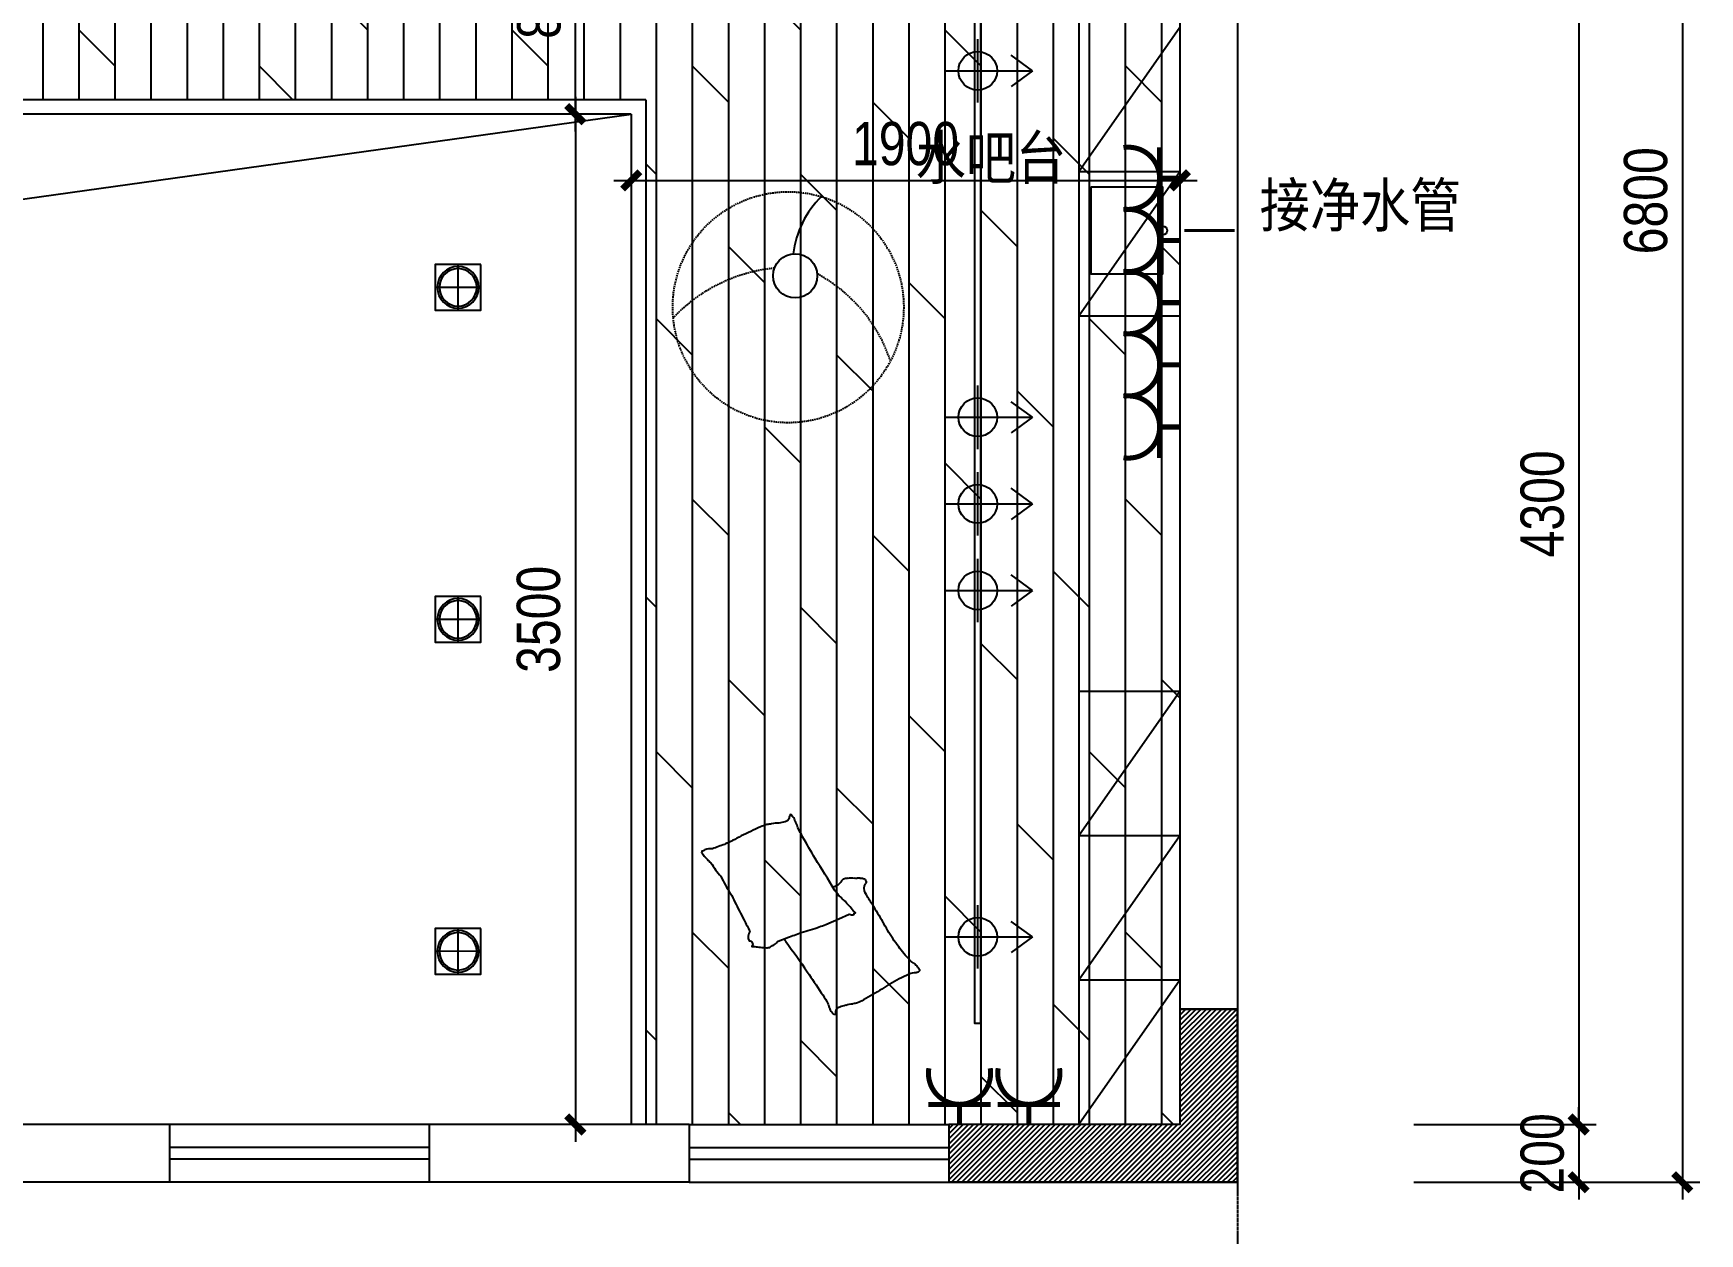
# Model space of a CAD drawing. Extents: x 160245 to 405305, y -111140 to 232735.
# Drawn here: x 276842 to 282613, y 45831 to 49989 of the extents above; entities that cross this region are included whole.
import ezdxf

# ---------------------------------------------------------------- set-up
doc = ezdxf.new("R2010")
doc.units = 0
doc.header["$LTSCALE"] = 10
doc.header["$MEASUREMENT"] = 0
doc.linetypes.add('( Dashed )', pattern=[0.75, 0.5, -0.25])
doc.linetypes.add('HIDDEN', pattern=[0.375, 0.25, -0.125])
doc.layers.get('Defpoints').update_dxf_attribs({"color": 229})
for name, color, linetype in [('C-Light 灯具', 107, 'Continuous'), ('P-floorpat地面', 8, 'Continuous'), ('P-Furniture 家具', 153, 'Continuous'), ('P-Make furniture 固定制作', 154, 'Continuous'), ('P-New Wall Size 隔墙尺寸', 8, 'Continuous'), ('P-O wall 原始墙体', 245, 'Continuous'), ('P-o 原建筑尺寸', 8, 'Continuous'), ('P-Stair 楼梯（原建筑设备）', 159, 'Continuous'), ('P-Text  平面文字', 9, 'Continuous'), ('P-window 窗', 107, 'Continuous'), ('Z-给排水', 6, 'Continuous'), ('插座说明', 2, 'Continuous')]:
    doc.layers.add(name, color=color, linetype=linetype)
doc.styles.add('PDC DIM', font='PMingLiU-ExtB.ttf', dxfattribs={"width": 0.85})
doc.dimstyles.new('PDC-A2', dxfattribs={"dimscale": 0, "dimtxt": 2.5, "dimasz": 1, "dimexe": 1, "dimexo": 1, "dimgap": 0.7, "dimtad": 1, "dimdec": 0, "dimtxsty": 'PDC DIM', "dimblk": 'ARCHTICK', "dimcen": 1, "dimdle": 1, "dimclrd": 8, "dimclre": 8, "dimclrt": 9, "dimadec": 0, "dimazin": 0, "dimtfac": 1, "dimtdec": 0, "dimtix": 1, "dimtmove": 2, "dimatfit": 3, "dimldrblk": 'PDC A2 T R', "dimfxl": 10, "dimfxlon": 1, "dimarcsym": 0})
pattern_1 = [(45, (62097.172, 4e-12), (-8.83883476, 8.83883476), [])]

# ---------------------------------------------------------------- blocks, each defined once
blk = doc.blocks.new('_ArchTick')
at = {"color": 0, "linetype": 'ByBlock', "const_width": 0.4}
blk.add_lwpolyline([(-0.5, -0.5), (0.5, 0.5)], dxfattribs=at)
blk = doc.blocks.new('*D1340')
at = {"layer": 'Defpoints', "color": 0, "transparency": 16777216}
for p in [(281563.6, 50509.4), (281563.6, 46209.4), (282194.4, 46209.4)]:
    blk.add_point(p, dxfattribs=at)
at = {"layer": 'P-o 原建筑尺寸', "color": 8, "lineweight": -2, "transparency": 16777216}
for p, q in [((282194.4, 50569.4), (282194.4, 46149.4)), ((281623.6, 50509.4), (282254.4, 50509.4)), ((281623.6, 46209.4), (282254.4, 46209.4))]:
    blk.add_line(p, q, dxfattribs=at)
at = {"layer": 'P-o 原建筑尺寸', "color": 8, "lineweight": -2, "transparency": 16777216, "xscale": 60, "yscale": 60, "zscale": 60}
for p, rotation in [((282194.4, 50509.4), 90), ((282194.4, 46209.4), 270)]:
    blk.add_blockref('_ArchTick', p, dxfattribs=dict(at, rotation=rotation))
at = {"layer": 'P-o 原建筑尺寸', "color": 9, "transparency": 16777216, "insert": (282068.9, 48359.4), "char_height": 150, "attachment_point": 5, "rotation": 90, "style": 'PDC DIM'}
blk.add_mtext('4300', dxfattribs=at)
blk = doc.blocks.new('PDC A2 T R')
at = {"color": 0, "linetype": 'ByBlock'}
blk.add_line((0, 0), (-2, 0), dxfattribs=at)
for points in [[(-2.147, 0.886), (-1.491, 1.345), (-0.6, 0), (0, 0)], [(-2.147, -0.886), (-1.491, -1.345), (-0.6, 0), (0, 0)]]:
    blk.add_solid(points, dxfattribs=at)
blk = doc.blocks.new('*D1341')
at = {"layer": 'Defpoints', "color": 0, "transparency": 16777216}
for p in [(281563.6, 46209.4), (281563.6, 46009.4), (282194.4, 46009.4)]:
    blk.add_point(p, dxfattribs=at)
at = {"layer": 'P-o 原建筑尺寸', "color": 8, "lineweight": -2, "transparency": 16777216}
for p, q in [((282194.4, 46209.4), (282194.4, 46269.4)), ((281623.6, 46209.4), (282254.4, 46209.4)), ((282194.4, 46209.4), (282194.4, 46009.4)), ((281623.6, 46009.4), (282254.4, 46009.4)), ((282194.4, 46009.4), (282194.4, 45949.4))]:
    blk.add_line(p, q, dxfattribs=at)
at = {"layer": 'P-o 原建筑尺寸', "color": 8, "lineweight": -2, "transparency": 16777216, "xscale": 60, "yscale": 60, "zscale": 60}
for p, rotation in [((282194.4, 46209.4), 270), ((282194.4, 46009.4), 90)]:
    blk.add_blockref('_ArchTick', p, dxfattribs=dict(at, rotation=rotation))
at = {"layer": 'P-o 原建筑尺寸', "color": 9, "transparency": 16777216, "insert": (282068.9, 46109.4), "char_height": 150, "attachment_point": 5, "rotation": 90, "style": 'PDC DIM'}
blk.add_mtext('200', dxfattribs=at)
blk = doc.blocks.new('*D1342')
at = {"layer": 'Defpoints', "color": 0, "transparency": 16777216}
for p in [(281466.2, 52809.4), (281466.2, 46009.4), (282553.5, 46009.4)]:
    blk.add_point(p, dxfattribs=at)
at = {"layer": 'P-o 原建筑尺寸', "color": 8, "lineweight": -2, "transparency": 16777216}
for p, q in [((282553.5, 52869.4), (282553.5, 45949.4)), ((281953.5, 52809.4), (282613.5, 52809.4)), ((281953.5, 46009.4), (282613.5, 46009.4))]:
    blk.add_line(p, q, dxfattribs=at)
at = {"layer": 'P-o 原建筑尺寸', "color": 8, "lineweight": -2, "transparency": 16777216, "xscale": 60, "yscale": 60, "zscale": 60}
for p, rotation in [((282553.5, 52809.4), 90), ((282553.5, 46009.4), 270)]:
    blk.add_blockref('_ArchTick', p, dxfattribs=dict(at, rotation=rotation))
at = {"layer": 'P-o 原建筑尺寸', "color": 9, "transparency": 16777216, "insert": (282427, 49409.4), "char_height": 150, "attachment_point": 5, "rotation": 90, "style": 'PDC DIM'}
blk.add_mtext('6800', dxfattribs=at)
blk = doc.blocks.new('*D2157')
at = {"layer": 'Defpoints', "color": 0, "transparency": 16777216}
for p in [(279212.8, 50509.4), (280112.8, 0), (279212.8, -356.6)]:
    blk.add_point(p, dxfattribs=at)
at = {"layer": 'P-New Wall Size 隔墙尺寸', "color": 8, "lineweight": -2, "transparency": 16777216}
for p, q in [((279212.8, 243.4), (279212.8, -416.6)), ((280112.8, -60), (280112.8, -416.6)), ((280172.8, -356.6), (279152.8, -356.6))]:
    blk.add_line(p, q, dxfattribs=at)
at = {"layer": 'P-New Wall Size 隔墙尺寸', "color": 8, "lineweight": -2, "transparency": 16777216, "xscale": 59.99999999999999, "yscale": 59.99999999999999, "zscale": 59.99999999999999, "rotation": 180}
blk.add_blockref('_ArchTick', (279212.8, -356.6), dxfattribs=at)
at = {"layer": 'P-New Wall Size 隔墙尺寸', "color": 8, "lineweight": -2, "transparency": 16777216, "xscale": 59.99999999999999, "yscale": 59.99999999999999, "zscale": 59.99999999999999}
blk.add_blockref('_ArchTick', (280112.8, -356.6), dxfattribs=at)
at = {"layer": 'P-New Wall Size 隔墙尺寸', "color": 9, "transparency": 16777216, "insert": (279662.8, -230.1), "char_height": 150, "attachment_point": 5, "style": 'PDC DIM'}
blk.add_mtext('900', dxfattribs=at)
blk = doc.blocks.new('*D2165')
at = {"layer": 'Defpoints', "color": 0, "transparency": 16777216}
for p in [(278719.1, 50509.4), (278912.8, 50509.4), (278912.8, 49709.4)]:
    blk.add_point(p, dxfattribs=at)
at = {"layer": 'P-New Wall Size 隔墙尺寸', "color": 8, "lineweight": -2, "transparency": 16777216}
for p, q in [((278719.1, 49649.4), (278719.1, 50569.4)), ((278852.8, 50509.4), (278659.1, 50509.4)), ((278852.8, 49709.4), (278659.1, 49709.4))]:
    blk.add_line(p, q, dxfattribs=at)
at = {"layer": 'P-New Wall Size 隔墙尺寸', "color": 8, "lineweight": -2, "transparency": 16777216, "xscale": 59.99999999999999, "yscale": 59.99999999999999, "zscale": 59.99999999999999}
for p, rotation in [((278719.1, 50509.4), 90), ((278719.1, 49709.4), 270)]:
    blk.add_blockref('_ArchTick', p, dxfattribs=dict(at, rotation=rotation))
at = {"layer": 'P-New Wall Size 隔墙尺寸', "color": 9, "transparency": 16777216, "insert": (278593.6, 50109.4), "char_height": 150, "attachment_point": 5, "rotation": 90, "style": 'PDC DIM'}
blk.add_mtext('800', dxfattribs=at)
blk = doc.blocks.new('*D2166')
at = {"layer": 'Defpoints', "color": 0, "transparency": 16777216}
for p in [(278912.8, 49709.4), (278719.1, 46209.4), (278912.8, 46209.4)]:
    blk.add_point(p, dxfattribs=at)
at = {"layer": 'P-New Wall Size 隔墙尺寸', "color": 8, "lineweight": -2, "transparency": 16777216}
for p, q in [((278719.1, 49769.4), (278719.1, 46149.4)), ((278852.8, 49709.4), (278659.1, 49709.4)), ((278852.8, 46209.4), (278659.1, 46209.4))]:
    blk.add_line(p, q, dxfattribs=at)
at = {"layer": 'P-New Wall Size 隔墙尺寸', "color": 8, "lineweight": -2, "transparency": 16777216, "xscale": 59.99999999999999, "yscale": 59.99999999999999, "zscale": 59.99999999999999}
for p, rotation in [((278719.1, 49709.4), 90), ((278719.1, 46209.4), 270)]:
    blk.add_blockref('_ArchTick', p, dxfattribs=dict(at, rotation=rotation))
at = {"layer": 'P-New Wall Size 隔墙尺寸', "color": 9, "transparency": 16777216, "insert": (278592.2, 47959.4), "char_height": 150, "attachment_point": 5, "rotation": 90, "style": 'PDC DIM'}
blk.add_mtext('3500', dxfattribs=at)
blk = doc.blocks.new('*D2167')
at = {"layer": 'Defpoints', "color": 0, "transparency": 16777216}
for p in [(278912.8, 49709.4), (280812.8, 49709.4), (280812.8, 49480)]:
    blk.add_point(p, dxfattribs=at)
at = {"layer": 'P-New Wall Size 隔墙尺寸', "color": 8, "lineweight": -2, "transparency": 16777216}
for p, q in [((278912.8, 49649.4), (278912.8, 49420)), ((280812.8, 49649.4), (280812.8, 49420)), ((278852.8, 49480), (280872.8, 49480))]:
    blk.add_line(p, q, dxfattribs=at)
at = {"layer": 'P-New Wall Size 隔墙尺寸', "color": 8, "lineweight": -2, "transparency": 16777216, "xscale": 59.99999999999999, "yscale": 59.99999999999999, "zscale": 59.99999999999999, "rotation": 180}
blk.add_blockref('_ArchTick', (278912.8, 49480), dxfattribs=at)
at = {"layer": 'P-New Wall Size 隔墙尺寸', "color": 8, "lineweight": -2, "transparency": 16777216, "xscale": 59.99999999999999, "yscale": 59.99999999999999, "zscale": 59.99999999999999}
blk.add_blockref('_ArchTick', (280812.8, 49480), dxfattribs=at)
at = {"layer": 'P-New Wall Size 隔墙尺寸', "color": 9, "transparency": 16777216, "insert": (279862.8, 49606.5), "char_height": 150, "attachment_point": 5, "style": 'PDC DIM'}
blk.add_mtext('1900', dxfattribs=at)
blk = doc.blocks.new('43')
for p, q in [((4141.589, 144.281), (4141.589, 147.61)), ((4142.811, 145.504), (4140.367, 145.504))]:
    blk.add_line(p, q)
for points in [[(4141.589, 147.61), (4140.99, 146.796)], [(4141.589, 147.61), (4142.188, 146.796)]]:
    blk.add_lwpolyline(points)
blk.add_circle((4141.589, 145.504), 0.744)
blk = doc.blocks.new('ceiling light100')
for p, q in [((0, -26.4), (0, 26.4)), ((-26.4, 0), (26.4, 0))]:
    blk.add_line(p, q)
blk.add_lwpolyline([(-26.4, 26.4), (26.4, 26.4), (26.4, -26.4), (-26.4, -26.4)], close=True)
for radius in [24, 21.6]:
    blk.add_circle((0, 0), radius)
blk = doc.blocks.new('ccc')
at = {"const_width": 15}
for points in [[(382762, 218738.5), (382762, 218798.5)], [(382854.5, 218738.5), (382669.5, 218738.5)]]:
    blk.add_lwpolyline(points, dxfattribs=at)
blk.add_lwpolyline([(382670.7, 218631, -0.040743), (382669.5, 218646, -1), (382854.5, 218646, -0.040743), (382853.2, 218631, -0.040743)], format="xyb", dxfattribs=at)

msp = doc.modelspace()

# ---------------------------------------------------------------- hatches: boundary and pattern name
at = {"layer": 'P-floorpat地面'}
h = msp.add_hatch(dxfattribs=at)
h.set_pattern_fill('DOLMIT', color=250, scale=500, angle=90)
h.set_pattern_definition([(90, (0, 0), (-125, 8e-15), []), (135, (0, 0), (-250, -250), [176.7767, -353.55384])])
h.paths.add_polyline_path([(275512.8, 50709.4), (275612.8, 50709.4), (275612.8, 51609.4), (275512.8, 51609.4), (275512.8, 52609.4), (275412.8, 52609.4), (273212.8, 52612.1), (273212.8, 51409.4), (273212.8, 50509.4), (273212.8, 49709.4), (275512.8, 49709.4)])
h.paths.add_polyline_path([(280812.8, 50509.4), (280012.8, 50509.4), (279212.8, 50509.4), (279112.8, 50509.4), (278212.8, 50509.4), (277062.8, 50509.4), (277062.8, 50709.4), (277182.8, 50709.4), (277182.8, 51509.4), (277062.8, 51509.4), (277062.8, 52709.4), (276742.8, 52709.4), (276742.8, 53509.4), (275612.8, 53509.4), (275612.8, 52609.4), (275612.8, 49759.4), (278962.8, 49759.4), (278962.8, 46209.4), (279112.8, 46209.4), (280012.8, 46209.4), (280812.8, 46209.4), (280812.8, 46609.4)])
at = {"layer": 'P-O wall 原始墙体'}
h = msp.add_hatch(dxfattribs=at)
h.set_pattern_fill('ANSI31', color=256, scale=100, style=0)
h.set_pattern_definition(pattern_1)
h.paths.add_polyline_path([(281012.8, 46609.4), (281012.8, 46009.4), (280812.8, 46209.4), (280812.8, 46609.4)])
h = msp.add_hatch(dxfattribs=at)
h.set_pattern_fill('ANSI31', color=256, scale=100, style=0)
h.set_pattern_definition(pattern_1)
h.paths.add_polyline_path([(280812.8, 46209.4), (281012.8, 46009.4), (280012.8, 46009.4), (280012.8, 46209.4)])

# ---------------------------------------------------------------- linework, layer by layer
at = {"layer": 'C-Light 灯具'}
msp.add_lwpolyline([(280102.8, 50159.4), (280122.8, 50159.4), (280122.8, 46559.4), (280102.8, 46559.4)], close=True, dxfattribs=at)
at = {"layer": 'P-Furniture 家具'}
msp.add_lwpolyline([(280504.4, 49456.1), (280504.4, 49156.1), (280754.4, 49156.1), (280754.4, 49456.1)], close=True, dxfattribs=at)
at = {"layer": 'P-Furniture 家具', "color": 8}
msp.add_lwpolyline([(279193.9, 47164.5, 0.101392), (279167.9, 47161.2, -0.223768), (279156.9, 47156.8, -0.25558), (279156.5, 47152.1, -0.081563), (279164.5, 47138.9, -0.071805), (279176.4, 47127.6, 0.069985), (279188.6, 47116, 0.03546), (279222.7, 47069.4, 0.029432), (279256.8, 47009.9, 0.001554), (279271.9, 46979.8, -0.00152), (279287.4, 46949, -0.004735), (279303.6, 46917.5, 0.00382), (279323.9, 46878.4, 0.296001), (279320.9, 46845.7, -0.649774), (279330.7, 46826.5, -0.02319), (279336.4, 46826.1, 0.0288), (279341.1, 46825.8, 0.005727), (279349, 46824.7, -0.004358), (279359.3, 46823.3, -0.027528), (279380.7, 46821.6, -0.046214), (279393.1, 46822.5, -0.194121), (279404.5, 46830.1, 0.133719), (279419, 46842.9, 0.011505), (279454.4, 46857.6, 0.008882), (279501.3, 46874.5, 0.012426), (279563.7, 46893.8, -0.033612), (279586.3, 46901.9), (279632, 46922.5), (279667.4, 46938.3, 0.224341), (279684.9, 46937.6, -0.722772), (279689.6, 46942.9, -0.103513), (279687.1, 46945.5, 0.053465), (279681.8, 46950.1, 0.030109), (279667.2, 46967.1, -0.031436), (279653.1, 46983.4, -0.05324), (279642.2, 46992.9, 0.05518), (279631.6, 47002.2, 0.056271), (279616.3, 47021.7, 0.0108), (279549.8, 47130.5, 0.00456), (279506.4, 47205.9, 0.01125), (279489.8, 47236.8, 0.069394), (279483, 47255.5, -0.079756), (279476.7, 47271.7, -0.106399), (279467.7, 47282.6, -0.328642), (279463, 47283.3, -0.299547), (279460.9, 47278.1, 0.189917), (279459.8, 47269.5, 0.033518), (279454.8, 47262.9, 0.075627), (279451.8, 47260.6, 0.053489), (279445.3, 47258.1, 0.017838), (279424.4, 47253.6, 0.038394), (279398.7, 47251.2, -0.059529), (279382.3, 47248.9, -0.035943), (279360.1, 47241.1, -0.011245), (279293.3, 47209.1, -0.006203), (279263.7, 47193.4, 0.010783), (279246.6, 47184.6, 0.019485), (279236, 47180, 0.005062)], format="xyb", close=True, dxfattribs=at)
at = {"layer": 'P-Furniture 家具', "color": 8, "linetype": '( Dashed )'}
msp.add_circle((279456.4, 49040.5), 400, dxfattribs=at)
at = {"layer": 'P-Furniture 家具'}
msp.add_circle((280754.4, 49306.1), 15, dxfattribs=at)
at = {"layer": 'P-Furniture 家具', "color": 8}
msp.add_circle((279480.4, 49149.6), 76.4, dxfattribs=at)
msp.add_arc((279808.9, 49183.4), 338.1, 134.68613, 172.80632, dxfattribs=at)
at = {"layer": 'P-Furniture 家具', "color": 8, "linetype": '( Dashed )'}
for centre, radius, start, end in [((279466, 48614.9), 564, 95.83349, 136.33288), ((279303.8, 48685.8), 534.2, 18.43068, 61.77214)]:
    msp.add_arc(centre, radius, start, end, dxfattribs=at)
at = {"layer": 'P-Furniture 家具', "color": 8, "extrusion": (0, 0, -1)}
for centre, major_axis, ratio, start_param, end_param in [((279602.8, 47074.5), (33.8, -28.1), 0.833333, -0.217207, 0.314514), ((279659.7, 47042.6), (16.7, -13.9), 0.833333, 2.924385, 3.691331), ((279679.6, 46996.3), (57.2, -47.5), 0.833333, 3.691331, 3.876056), ((279708.4, 46874.6), (160.7, -133.5), 0.833333, 3.876056, 3.98614), ((279756.2, 46490.5), (487.7, -405.2), 0.833333, 3.98614, 4.003573), ((279659.8, 47394.2), (282.4, -234.7), 0.833333, 0.839074, 0.86198), ((279697.8, 47101.5), (33.4, -27.7), 0.833333, 0.723905, 0.839074), ((279722.5, 47001.9), (51.4, -42.8), 0.833333, 3.865498, 3.958241), ((279714.9, 47051.3), (9.4, -7.81), 0.833333, 3.958241, 6.263107), ((279751.3, 47022.1), (26.5, -22), 0.833333, 1.970378, 3.121515), ((279080.9, 47817.1), (742.3, -616.9), 0.833333, 0.314514, 0.33763), ((282072.6, 48026.6), (2286.8, -1900.3), 0.833333, 1.955096, 1.970378), ((278233.3, 46286.1), (1488.7, -1237.1), 0.833333, -1.186496, -1.167556), ((275128.2, 44957.6), (4505.2, -3743.9), 0.833333, -1.167556, -1.161476), ((284237.5, 48781.6), (4310.7, -3582.2), 0.833333, 1.973901, 1.980117), ((280274.6, 47085.4), (460.4, -382.6), 0.833333, 1.856206, 1.973901), ((279366.4, 46795.2), (86.1, -71.5), 0.833333, -1.383407, -1.280924), ((277243.4, 45540.7), (2322.1, -1929.7), 0.833333, -1.280924, -1.237724), ((280139.3, 47004.5), (317.5, -263.8), 0.833333, 1.714425, 1.856206), ((279914.8, 46813.3), (46.5, -38.7), 0.833333, 1.43494, 1.714425), ((279864.9, 46728.1), (44.2, -36.7), 0.833333, 4.576533, 4.863261), ((279870.4, 46732.8), (37.6, -31.2), 0.833333, -1.419924, -1.094394), ((275831, 44798.3), (3761.3, -3125.6), 0.833333, -1.237724, -1.219485), ((278828.6, 47920.9), (1216.9, -1011.2), 0.833333, 0.241571, 0.266382), ((281189.5, 44604.1), (1403.6, -2077.9), 0.471108, 3.164311, 3.227312), ((279912.3, 46670.6), (55.8, -46.3), 0.833333, 3.524471, 3.928657), ((279897.6, 46750.8), (12.4, -10.3), 0.833333, -0.093502, 0.787064), ((279906.1, 46744.7), (4.29, -3.56), 0.833333, -1.094394, -0.093502), ((278956.4, 46358.8), (618, -513.6), 0.833333, -1.219485, -1.174486), ((279610.3, 46792.9), (145.1, -120.6), 0.833333, 0.31136, 0.455068), ((278623.6, 48188.5), (1478.9, -1229), 0.833333, 0.266382, 0.31136), ((279529.9, 46609.4), (58.5, -48.6), 0.833333, -1.174486, -0.897354), ((279649.8, 46623.1), (44.4, -36.9), 0.833333, 1.925887, 2.244238), ((279631.4, 46614.1), (26, -21.6), 0.833333, 1.501884, 1.925887), ((279617.3, 46593.9), (3.27, -2.72), 0.833333, 0.231794, 1.501884), ((279616.2, 46595.2), (4.65, -3.86), 0.833333, -0.932369, 0.231794), ((279633.6, 46597.9), (10.5, -8.7), 0.833333, 2.209223, 2.959949), ((279685.1, 46566.9), (57, -47.3), 0.833333, 2.959949, 3.093969), ((279638, 46602.9), (11.3, -9.4), 0.833333, 3.093969, 3.395903), ((279652.1, 46584.9), (29.1, -24.1), 0.833333, 3.395903, 3.609654), ((279786, 46327), (259.9, -216), 0.833333, 3.609654, 3.680998), ((279727.4, 46460.1), (143.2, -119), 0.833333, 3.680998, 3.834497), ((279661, 46698), (59.8, -49.7), 0.833333, 0.455068, 0.692904)]:
    msp.add_ellipse(centre, major_axis=major_axis, ratio=ratio, start_param=start_param, end_param=end_param, dxfattribs=at)
at = {"layer": 'P-Make furniture 固定制作'}
for p, q in [((280462.8, 50509.4), (280462.8, 46209.4)), ((280812.8, 50009.4), (280462.8, 49509.4)), ((280812.8, 49509.4), (280462.8, 49509.4)), ((280812.8, 49509.4), (280462.8, 49009.4)), ((280812.8, 49009.4), (280462.8, 49009.4)), ((280812.8, 47709.4), (280462.8, 47709.4)), ((280812.8, 47709.4), (280462.8, 47209.4)), ((280812.8, 47209.4), (280462.8, 47209.4)), ((280812.8, 47209.4), (280462.8, 46709.4)), ((280812.8, 46709.4), (280462.8, 46709.4)), ((280812.8, 46709.4), (280462.8, 46209.4))]:
    msp.add_line(p, q, dxfattribs=at)
at = {"layer": 'P-O wall 原始墙体'}
for p, q in [((280812.8, 52709.4), (280812.8, 46609.4)), ((281012.8, 52709.4), (281012.8, 46609.4)), ((280812.8, 46609.4), (280812.8, 46209.4)), ((280812.8, 46609.4), (281012.8, 46609.4)), ((281012.8, 46609.4), (281012.8, 46009.4)), ((277312.8, 46209.4), (276112.8, 46209.4)), ((277312.8, 46209.4), (277312.8, 46009.4)), ((279112.8, 46209.4), (278212.8, 46209.4)), ((278212.8, 46209.4), (278212.8, 46009.4)), ((279112.8, 46209.4), (279112.8, 46009.4)), ((280812.8, 46209.4), (280012.8, 46209.4)), ((280012.8, 46209.4), (280012.8, 46009.4)), ((280012.8, 46209.4), (280012.8, 46009.4)), ((277312.8, 46009.4), (276112.8, 46009.4)), ((279112.8, 46009.4), (278212.8, 46009.4)), ((281012.8, 46009.4), (280012.8, 46009.4))]:
    msp.add_line(p, q, dxfattribs=at)
msp.add_lwpolyline([(281012.8, 46609.4), (280812.8, 46609.4), (280812.8, 46209.4), (280012.8, 46209.4), (280012.8, 46009.4), (281012.8, 46009.4)], close=True, dxfattribs=at)
at = {"layer": 'P-Stair 楼梯（原建筑设备）'}
for p, q in [((278962.8, 49759.4), (275612.8, 49759.4)), ((278962.8, 49759.4), (278962.8, 46209.4)), ((274612.8, 49109.2), (278912.8, 49709.4)), ((278912.8, 49709.4), (275612.8, 49709.4)), ((278912.8, 49709.4), (278912.8, 46209.4))]:
    msp.add_line(p, q, dxfattribs=at)
at = {"layer": 'P-Stair 楼梯（原建筑设备）', "linetype": 'HIDDEN'}
msp.add_line((281012.8, 46009.4), (281012.8, 42879.2), dxfattribs=at)
at = {"layer": 'P-window 窗'}
for p, q in [((278212.8, 46209.4), (277312.8, 46209.4)), ((279112.8, 46209.4), (280012.8, 46209.4)), ((278212.8, 46129.4), (277312.8, 46129.4)), ((279112.8, 46129.4), (280012.8, 46129.4)), ((278212.8, 46089.4), (277312.8, 46089.4)), ((279112.8, 46089.4), (280012.8, 46089.4)), ((278212.8, 46009.4), (277312.8, 46009.4)), ((279112.8, 46009.4), (280012.8, 46009.4))]:
    msp.add_line(p, q, dxfattribs=at)
at = {"layer": 'Z-给排水', "color": 6, "linetype": 'ByBlock', "lineweight": -2, "const_width": 10}
msp.add_lwpolyline([(280828.1, 49306.1), (281002.7, 49306.1)], dxfattribs=at)

# ---------------------------------------------------------------- block references
at = {"layer": 'C-Light 灯具'}
for name, p, xscale, yscale, zscale, rotation in [('43', (267017.5, 422602.4), 90, 90, 90, 270), ('ceiling light100', (278312.8, 49109.4), -3.00000018821085, 3.000000188257559, 3.000000188254501, 359.979702166623), ('43', (267017.5, 421402.4), 90, 90, 90, 270), ('43', (267017.5, 421102.4), 90, 90, 90, 270), ('43', (267017.5, 420802.4), 90, 90, 90, 270), ('ceiling light100', (278312.8, 47959.4), -3.00000018821085, 3.000000188257559, 3.000000188254501, 359.979702166623), ('43', (267017.5, 419602.4), 90, 90, 90, 270), ('ceiling light100', (278312.8, 46809.4), -3.00000018821085, 3.000000188257559, 3.000000188254501, 359.979702166623)]:
    msp.add_blockref(name, p, dxfattribs=dict(at, xscale=xscale, yscale=yscale, zscale=zscale, rotation=rotation))
at = {"layer": '插座说明', "linetype": 'ByBlock', "xscale": 1.164240001126018, "yscale": 1.164240001126018, "zscale": 1.164240001126018}
for p, rotation in [((26078.8, 495114), 270), ((26078.8, 494898.6), 270), ((26078.8, 494683.2), 270), ((26078.8, 494467.8), 270), ((26078.8, 494252.5), 270), ((725676.6, 300943.4), 180), ((725916.7, 300943.4), 180)]:
    msp.add_blockref('ccc', p, dxfattribs=dict(at, rotation=rotation))

# ---------------------------------------------------------------- texts
at = {"layer": 'P-Text  平面文字', "insert": (279897.6, 49634), "char_height": 150, "attachment_point": 1, "style": 'PDC DIM'}
msp.add_mtext_dynamic_manual_height_columns('水吧台', width=893.426, gutter_width=1750, heights=[0], dxfattribs=at)
at = {"layer": 'Z-给排水', "color": 6, "linetype": 'ByBlock', "lineweight": -2, "insert": (281089.3, 49468.9), "char_height": 150, "attachment_point": 1, "style": 'PDC DIM'}
msp.add_mtext_dynamic_manual_height_columns('{\\fPMingLiU|b0|i0|c134|p18;接净水管}', width=893.426, gutter_width=1750, heights=[0], dxfattribs=at)

# ---------------------------------------------------------------- dimensions: what is measured, and where the dimension line sits
at = {"layer": 'P-New Wall Size 隔墙尺寸'}
for base, p2, picture, middle in [((278719.1, 50509.4), (278912.8, 50509.4), '*D2165', (278593.6, 50109.4)), ((278719.1, 46209.4), (278912.8, 46209.4), '*D2166', (278592.2, 47959.4))]:
    dim = msp.add_linear_dim(base=base, p1=(278912.8, 49709.4), p2=p2, angle=90, dimstyle='PDC-A2', override={"dimscale": 60}, dxfattribs=at)
    dim.commit()
    dim.dimension.update_dxf_attribs({"geometry": picture, "text_midpoint": middle})
for base, p1, p2, picture, middle in [((279212.8, -356.6), (280112.8, 0), (279212.8, 50509.4), '*D2157', (279662.8, -230.1)), ((280812.8, 49480), (278912.8, 49709.4), (280812.8, 49709.4), '*D2167', (279862.8, 49606.5))]:
    dim = msp.add_linear_dim(base=base, p1=p1, p2=p2, dimstyle='PDC-A2', override={"dimscale": 60}, dxfattribs=at)
    dim.commit()
    dim.dimension.update_dxf_attribs({"geometry": picture, "text_midpoint": middle})
at = {"layer": 'P-o 原建筑尺寸'}
for base, p1, p2, picture, middle in [((282553.5, 46009.4), (281466.2, 52809.4), (281466.2, 46009.4), '*D1342', (282427, 49409.4)), ((282194.4, 46209.4), (281563.6, 50509.4), (281563.6, 46209.4), '*D1340', (282068.9, 48359.4)), ((282194.4, 46009.4), (281563.6, 46209.4), (281563.6, 46009.4), '*D1341', (282068.9, 46109.4))]:
    dim = msp.add_linear_dim(base=base, p1=p1, p2=p2, angle=90, dimstyle='PDC-A2', override={"dimscale": 60}, dxfattribs=at)
    dim.commit()
    dim.dimension.update_dxf_attribs({"geometry": picture, "text_midpoint": middle})

doc.saveas('drawing.dxf')
